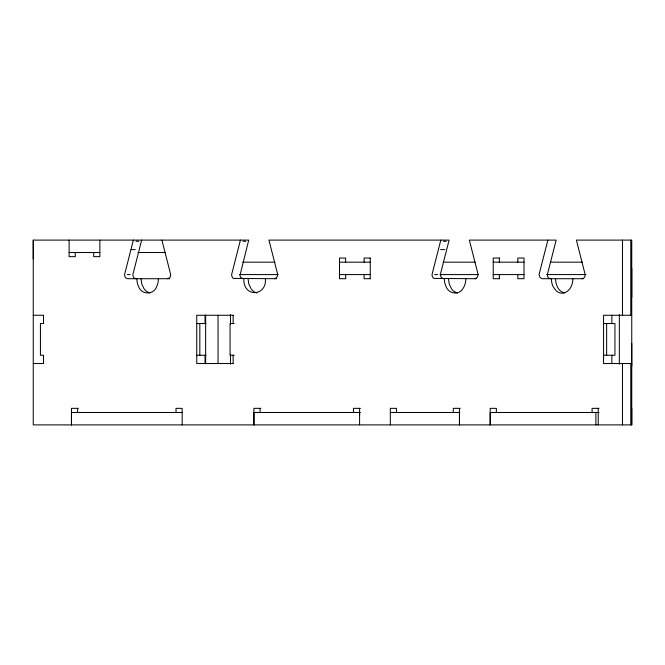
<?xml version="1.0" encoding="UTF-8"?>
<svg xmlns="http://www.w3.org/2000/svg" width="665" height="665" viewBox="0 0 665 665"><rect width="100%" height="100%" fill="white"/><g stroke="black" fill="none" stroke-linecap="round" stroke-linejoin="round"><path stroke-width="1" d="M205.053 363.531L205.053 355.251M359.59 415.583L359.59 412.483M459.457 412.483L459.457 424.893L459.457 408.343M242.999 278.718L240.821 277.505A4.073 3.059 -89.5 0 1 239.982 275.335L248.71 240.107L33.25 240.107L33.25 424.893L631.75 424.893L631.75 408.343M631.742 366.515L631.75 343.531M631.742 297.563L631.75 268.394M43.508 315.26L43.499 323.539M133.357 240.107L124.571 274.579L124.787 276.108A4.148 3.076 89.8 0 0 125.959 278.045L127.647 278.718L169.716 278.718M141.662 240.107L132.875 274.579L133.091 276.108A4.148 3.076 89.8 0 0 134.82 278.427M240.406 240.107L231.619 274.579L231.836 276.108A4.148 3.076 89.8 0 0 233.556 278.427L276.507 278.718M440.804 240.107L432.017 274.579L432.233 276.108A4.148 3.076 89.8 0 0 433.962 278.427L476.373 278.718M547.852 240.107L539.057 274.579L539.955 277.505L542.133 278.718L583.413 278.718M572.881 278.718C572.981 285.061 569.215 292.874 562.116 293.199A14.464 10.756 -89.8 0 1 556.239 290.829L553.114 286.64A14.464 10.756 -89.8 0 1 551.401 278.702M265.435 278.718C266.756 297.205 242.592 297.205 243.914 278.718M550.445 278.718L548.758 278.045A4.148 3.067 89.8 0 1 547.586 276.1L547.37 274.579L556.148 240.107L469.34 240.107L478.135 274.579L477.229 277.505L475.059 278.718M582.108 278.718L583.238 278.427A4.148 3.084 89.9 0 0 584.967 276.108L585.175 274.579L576.389 240.107L631.75 240.107L631.75 424.893M167.613 278.718L169.301 278.045A4.148 3.076 -89.9 0 0 170.473 276.108L170.689 274.579L161.903 240.107M274.662 278.718L276.84 277.505L277.737 274.579L268.943 240.107L449.108 240.107L440.321 274.579L441.219 277.505L443.397 278.718M136.001 241.287L138.769 241.287M243.041 241.287L245.809 241.287M443.447 241.287L446.215 241.287M131.072 249.608L135.219 249.608M440.587 249.608L444.735 249.608M69.118 252.517L99.866 252.517M137.938 252.517L165.319 252.517M370.33 258.037L364.096 258.037L364.096 262.168M499.457 258.037L493.222 258.037L493.222 278.718L499.457 278.718M242.808 262.168L274.994 262.168M339.499 262.168L370.33 262.168M443.114 262.168L475.093 262.168M493.222 262.168L524.045 262.168M550.562 262.168L582.365 262.168M127.339 274.579L130.107 274.579M239.724 274.579L278.095 274.579M339.499 274.579L370.33 274.579M434.785 274.579L437.553 274.579M440.039 274.579L478.152 274.579M493.222 274.579L524.045 274.579M546.514 274.579L585.956 274.579M370.33 278.718L364.096 278.718L364.096 274.579M33.258 315.26L43.599 315.26M233.357 315.26L196.749 315.26L196.749 363.531L233.357 363.531M631.75 315.26L603.562 315.26L603.562 363.531L631.75 363.531M43.657 323.539L40.432 323.539L40.432 355.251L43.499 355.251L43.508 363.531M196.749 323.539L206.05 323.539M234.213 323.539L230.065 323.539L230.065 355.251L234.213 355.251M603.562 323.539L614.942 323.539L614.942 355.251L603.562 355.251M196.749 355.251L206.05 355.251M33.258 363.531L43.599 363.531M78.395 408.343L71.471 408.343L71.471 424.893L71.471 412.483L182.177 412.483M260.83 408.343L253.905 408.343L253.905 424.893L253.905 412.483L360.355 412.483M360.355 408.343L353.439 408.343L353.439 412.483M460.23 408.343L453.306 408.343L453.306 412.483M598.999 408.343L592.083 408.343L592.083 412.483M390.33 412.483L459.764 412.483M598.999 412.483L490.205 412.483L490.205 424.893L490.205 408.343L496.356 408.343L496.356 412.483M71.471 412.483L74.239 412.483M253.905 412.483L256.682 412.483M135.951 278.718L134.82 278.427M564.311 292.957L561.327 291.578A14.339 10.715 -89.3 0 1 559.481 289.965A14.547 10.773 89.8 0 1 557.27 286.64L555.923 282.7L555.508 278.718M256.873 292.957L255.867 292.642A14.588 10.79 89.1 0 1 253.889 291.586A14.339 10.715 -89.3 0 1 251.212 288.967L248.826 284.046L248.062 278.718M149.825 292.957L146.84 291.578A14.339 10.715 -89.3 0 1 144.172 288.967L141.778 284.046L141.022 278.718M455.267 292.184L454.278 291.578A14.564 10.748 89.1 0 1 451.61 288.967L449.224 284.046L448.468 278.718M630.777 424.893L630.777 363.531M205.053 315.26L205.053 323.539M33.25 240.107L33.258 258.893M630.777 240.107L630.777 315.26M622.473 240.107L622.473 315.26M622.473 363.531L622.473 424.893M619.339 314.57L619.339 364.221M611.867 315.26L611.867 323.539M611.867 355.251L611.867 363.531M606.638 323.539L606.638 355.251M598.226 408.343L598.226 424.893M595.882 412.483L595.882 424.893M517.819 262.168L517.819 258.037L524.045 258.037L523.97 278.718L517.819 278.718L517.819 274.579M499.373 258.037L499.373 262.168M499.373 274.579L499.373 278.718M396.481 412.483L396.481 408.343L390.33 408.343L390.33 424.893M370.247 258.037L370.247 278.718M359.59 408.343L359.59 424.893M345.65 262.168L345.65 258.037L339.499 258.037L339.499 278.718L345.734 278.718L345.65 274.579M260.065 408.343L260.065 412.483M233.132 315.26L233.132 323.539M233.132 355.251L233.132 363.531M230.456 314.57L230.456 324.503M230.456 354.287L230.456 364.221M218.037 315.26L218.045 363.531M205.635 315.144L205.635 363.813M199.824 323.539L199.824 355.251M182.177 424.893L182.16 408.343L176.017 408.343L176.017 412.483M99.866 240.107L99.866 256.657L93.715 256.657L93.715 252.517M77.622 408.343L77.622 412.483M75.27 252.517L75.27 256.657L69.118 256.657L69.118 240.107M136.865 278.718A14.431 10.756 -89.9 0 0 138.628 286.64C141.512 295.044 153.748 295.044 156.632 286.64A14.431 10.756 89.9 0 0 158.386 278.718M444.32 278.718A14.53 10.765 89.9 0 0 446.074 286.64C448.551 293.622 458.609 295.593 462.682 288.959A14.53 10.765 89.9 0 0 465.841 278.693M457.262 292.966A14.414 10.731 -88.7 0 1 455.259 292.201"/></g></svg>
